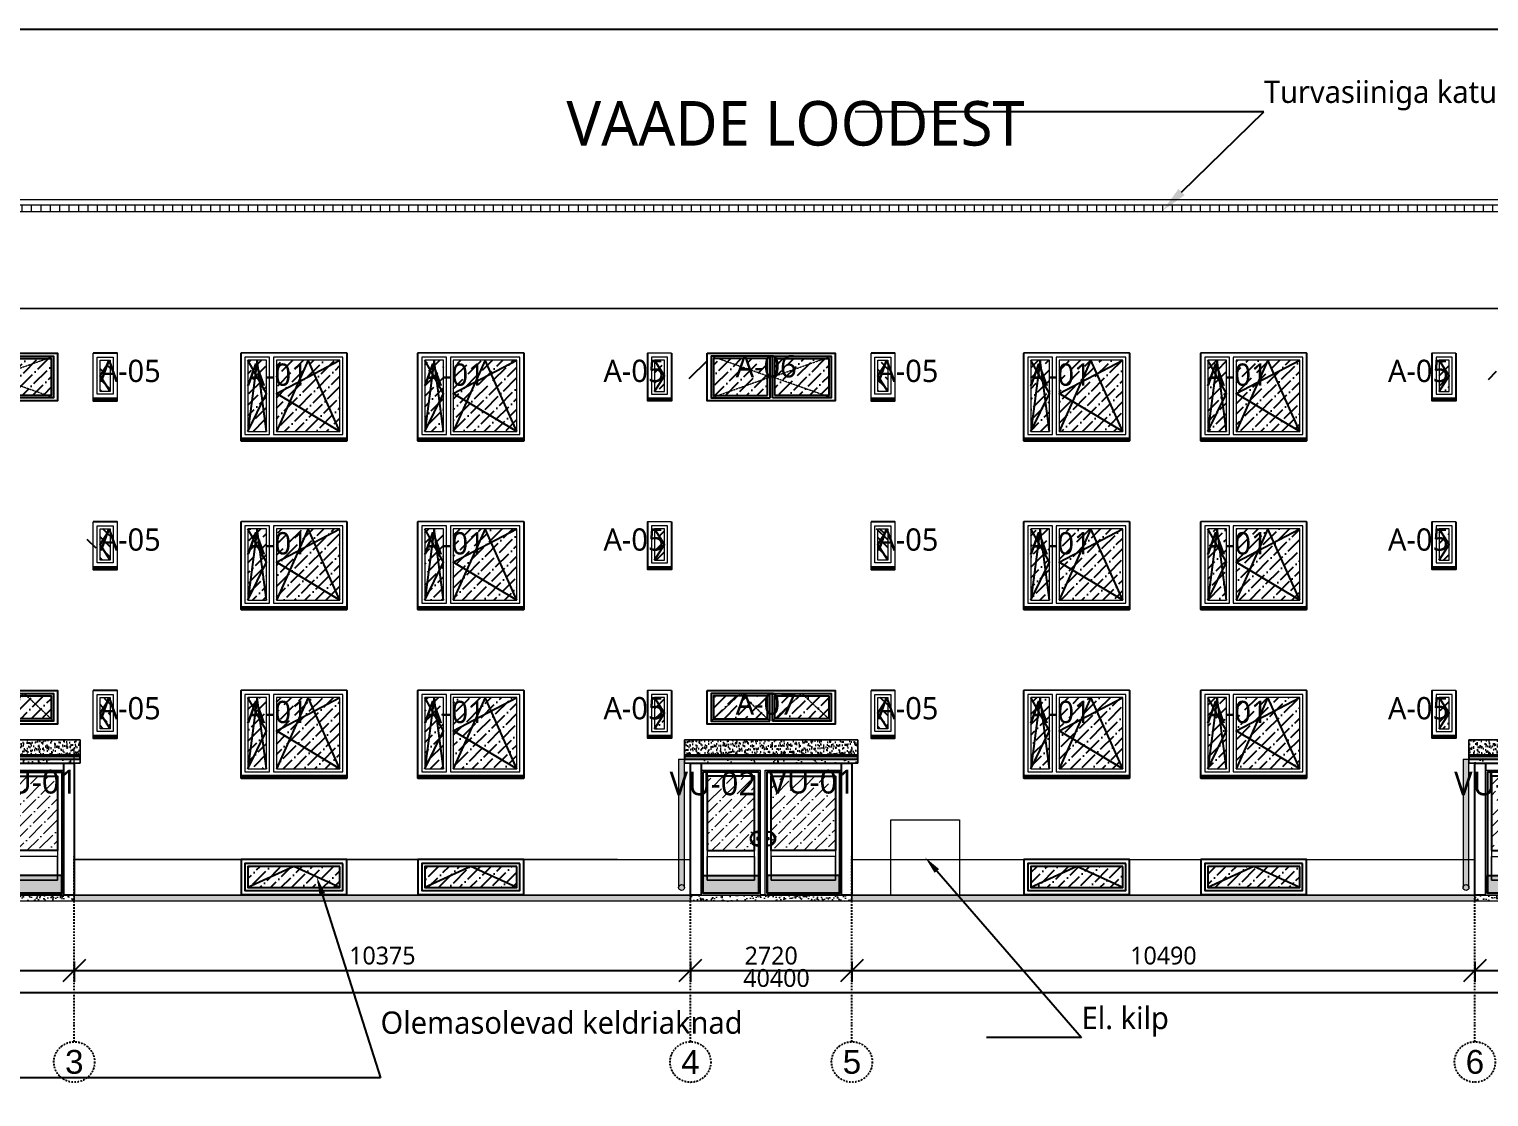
# Model space of a CAD drawing. Header units: millimetres. Extents: x 720925 to 840725318, y 793496 to 1061196.
# Drawn here: x 805775 to 830353, y 908069 to 926046 of the extents above; entities that cross this region are included whole.
import ezdxf
from ezdxf import colors
from ezdxf.entities.mleader import LeaderData, LeaderLine
from ezdxf.math import Vec2, Vec3

# ---------------------------------------------------------------- set-up
doc = ezdxf.new("R2010")
doc.units = ezdxf.units.MM
doc.header["$PDMODE"] = 2
doc.header["$PDSIZE"] = 5
doc.linetypes.add('DASHDOTX2', pattern=[50.8, 25.4, -12.7, 0, -12.7])
doc.linetypes.add('DASHED2', pattern=[0.375, 0.25, -0.125])
for name, color, linetype, lineweight in [('!ESP_Fassaad', 7, 'Continuous', 9), ('!ESP_Konstruktsioon lõikes', 7, 'Continuous', 30), ('!ESP_Mõõt', 252, 'Continuous', 5), ('!ESP_Viited', 7, 'Continuous', 0), ('Aken', 7, 'Continuous', 9), ('AVATÄITED VAADETEL', 7, 'Continuous', 9), ('Lõige', 7, 'Continuous', 9), ('OL.OL. KOSTRUKTSIOONID', 7, 'Continuous', 0), ('TEKST', 7, 'Continuous', 9), ('VIHMAVEE SÜSTEEM', 7, 'Continuous', 9)]:
    doc.layers.add(name, color=color, linetype=linetype, lineweight=lineweight)
doc.layers.add('!ESP_no_print', color=252, linetype='Continuous', plot=False)
for name, color, linetype in [('!ESP_Tava', 7, 'Continuous'), ('!ESP_Tekst', 7, 'Continuous'), ('!ESP_Teljed', 30, 'DASHDOTX2'), ('Sein', 7, 'Continuous')]:
    doc.layers.add(name, color=color, linetype=linetype)
doc.layers.add('!ESP_Värvitoon_Helehall', color=7, linetype='Continuous', true_color=0xc8c8c7)
doc.layers.add('!ESP_Värvitoon_Pacific75', color=7, linetype='Continuous', true_color=0x9daab3)
doc.styles.add('2mm', font='malgunsl.ttf', dxfattribs={"height": 2})
doc.styles.add('Annotative', font='malgunsl.ttf', dxfattribs={"height": 2})
doc.styles.add('Arial', font='arial.ttf')
doc.dimstyles.new('Annotative', dxfattribs={"dimtxt": 2, "dimasz": 2.5, "dimexe": 1.25, "dimexo": 0.625, "dimtad": 1, "dimdec": 0, "dimrnd": 5, "dimtxsty": 'Annotative', "dimblk": 'OBLIQUE', "dimcen": 0, "dimdle": 1, "dimadec": 0, "dimazin": 0, "dimtfac": 1, "dimtdec": 0, "dimtmove": 0, "dimatfit": 3, "dimfxl": 1, "dimfxlon": 1, "dimarcsym": 1})
pattern_1 = [(45, (-62517.02, 229899.16), (66.2913, 243.068), [312.5, -62.5, 0, -62.5])]
pattern_2 = [(45, (-802, -1246.17), (66.2913, 243.068), [312.5, -62.5, 0, -62.5])]
pattern_3 = [(37.5, (-50, -2275.34), (-8, 244.707), [0, -193.04, 0, -215.9, 0, -206.375]), (7.5, (-50, -2275.34), (224.762, 358.413), [0, -104.14, 0, -173.99, 0, -66.675]), (327.5, (-206.2, -2275.34), (395.496, 0.719), [0, -63.5, 0, -228.6, 0, -298.45]), (317.5, (-206.2, -2275.34), (381.778, 111.465), [0, -31.75, 0, -149.86, 0, -171.45])]

# ---------------------------------------------------------------- blocks, each defined once
blk = doc.blocks.new('väikeaken')
at = {"linetype": 'ByBlock'}
blk.add_wipeout([(-54592, 228105), (-56372, 228105), (-56372, 226630), (-54592, 226630)], dxfattribs=at)
blk.add_lwpolyline([(-54592, 226630), (-56372, 226630), (-56372, 228105), (-54592, 228105)], close=True)
blk.add_wipeout([(-54592, 228105), (-56372, 228105), (-56372, 226630), (-54592, 226630)])
blk.add_wipeout([(-56372, 228105), (-54592, 228105), (-54592, 226630), (-56372, 226630)], dxfattribs=at)
blk.add_lwpolyline([(-56372, 226630), (-54592, 226630), (-54592, 228105), (-56372, 228105)], close=True)
blk.add_wipeout([(-54592, 228105), (-56372, 228105), (-56372, 226630), (-54592, 226630)])
h = blk.add_hatch()
h.set_pattern_fill('ANSI36', color=256, scale=1000)
h.set_pattern_definition([(45, (-56312.02, 226834.15), (66.291, 243.068), [312.5, -62.5, 0, -62.5])])
h.paths.add_polyline_path([(-56257, 227990), (-55942, 227990), (-55942, 226789), (-56257, 226788)])
h.paths.add_polyline_path([(-55777, 227990), (-54707, 227990), (-54707, 226788), (-55777, 226788)])
for points in [[(-56257, 226788), (-55942, 227427), (-56257, 227990)], [(-55942, 226788), (-56100, 227990), (-56257, 226788)]]:
    blk.add_lwpolyline(points)
at = {"ltscale": 15}
for points in [[(-54707, 226788), (-55242, 227990), (-55777, 226788)], [(-54707, 226788), (-55777, 227427), (-54707, 227990)]]:
    blk.add_lwpolyline(points, dxfattribs=at)
at = {"layer": 'AVATÄITED VAADETEL'}
for points in [[(-56372, 226644), (-54592, 226644), (-54592, 228105), (-56372, 228105)], [(-56372, 226673), (-54592, 226673), (-54592, 228105), (-56372, 228105)], [(-56307, 226738), (-55892, 226738), (-55892, 228040), (-56307, 228040)], [(-56257, 226788), (-55942, 226788), (-55942, 227990), (-56257, 227990)], [(-55827, 226738), (-54657, 226738), (-54657, 228040), (-55827, 228040)], [(-55777, 226788), (-54707, 226788), (-54707, 227990), (-55777, 227990)], [(-56372, 226644), (-54592, 226644), (-54592, 226673), (-56372, 226673)], [(-56372, 226630), (-54592, 226630), (-54592, 226644), (-56372, 226644)]]:
    blk.add_lwpolyline(points, close=True, dxfattribs=at)
blk = doc.blocks.new('väike1')
blk.add_wipeout([(-1082065, 608631), (-1081666, 608631), (-1081666, 607831), (-1082065, 607831)])
blk.add_lwpolyline([(-1081666, 608631), (-1081666, 607831), (-1082065, 607831), (-1082065, 608631)], close=True)
blk.add_wipeout([(-1081666, 608631), (-1082065, 608631), (-1082065, 607831), (-1081666, 607831)])
h = blk.add_hatch()
h.set_pattern_fill('ANSI36', color=256, scale=1000)
h.paths.add_polyline_path([(-1081950, 608516), (-1081565, 608516), (-1081565, 608189), (-1081950, 608189)])
h.paths.add_polyline_path([(-1081365, 608516), (-1080980, 608516), (-1080980, 608189), (-1081365, 608189)])
h = blk.add_hatch()
h.set_pattern_fill('ANSI36', color=256, scale=1000)
h.set_pattern_definition([(45, (-1082285.28, 607360.3), (66.291, 243.068), [312.5, -62.5, 0, -62.5])])
h.paths.add_polyline_path([(-1081781, 608516), (-1081950, 608516), (-1081950, 607989), (-1081781, 607989)])
blk.add_lwpolyline([(-1081950, 607989), (-1081781, 608253), (-1081950, 608516)])
at = {"layer": 'AVATÄITED VAADETEL'}
for points in [[(-1082065, 607831), (-1081666, 607831), (-1081666, 608631), (-1082065, 608631)], [(-1082065, 607874), (-1081666, 607874), (-1081666, 608631), (-1082065, 608631)], [(-1082000, 607939), (-1081731, 607939), (-1081731, 608566), (-1082000, 608566)], [(-1081950, 607989), (-1081781, 607989), (-1081781, 608516), (-1081950, 608516)], [(-1082065, 607846), (-1081666, 607846), (-1081666, 607874), (-1082065, 607874)], [(-1082065, 607831), (-1081666, 607831), (-1081666, 607846), (-1082065, 607846)]]:
    blk.add_lwpolyline(points, close=True, dxfattribs=at)
blk = doc.blocks.new('korisdoriaken')
blk.add_wipeout([(-61715, 231145), (-59555, 231145), (-59555, 230345), (-61715, 230345)])
h = blk.add_hatch()
h.set_pattern_fill('ANSI36', color=256, scale=1000)
h.set_pattern_definition(pattern_1)
h.paths.add_polyline_path([(-60695, 231055), (-61605, 231055), (-61605, 230435), (-60695, 230435)])
h = blk.add_hatch()
h.set_pattern_fill('ANSI36', color=256, scale=1000)
h.set_pattern_definition(pattern_1)
h.paths.add_polyline_path([(-60575, 231055), (-59665, 231055), (-59665, 230435), (-60575, 230435)])
at = {"lineweight": 0}
blk.add_line((-60655, 231095), (-60615, 231095), dxfattribs=at)
at = {"linetype": 'ByBlock'}
blk.add_lwpolyline([(-61715, 230655), (-61715, 231145)], dxfattribs=at)
for points in [[(-61715, 231145), (-59555, 231145), (-59555, 230345), (-61715, 230345)], [(-60655, 230395), (-60655, 231095), (-61645, 231095), (-61645, 230395)], [(-60695, 230435), (-60695, 231055), (-61605, 231055), (-61605, 230435)], [(-60615, 230395), (-60615, 231095), (-59625, 231095), (-59625, 230395)], [(-60575, 230435), (-60575, 231055), (-59665, 231055), (-59665, 230435)]]:
    blk.add_lwpolyline(points, close=True)
at = {"layer": 'Aken', "linetype": 'DASHED2', "lineweight": 0}
for points in [[(-61645, 230395), (-60655, 230745), (-61645, 231095)], [(-59625, 230395), (-60615, 230745), (-59625, 231095)]]:
    blk.add_lwpolyline(points, dxfattribs=at)
blk = doc.blocks.new('A$C5b830d74')
blk.add_wipeout([(0, 0), (2160, 0), (2160, -565), (0, -565)])
h = blk.add_hatch()
h.set_pattern_fill('ANSI36', color=256, scale=1000)
h.set_pattern_definition(pattern_2)
h.paths.add_polyline_path([(1020, -90), (110, -90), (110, -475), (1020, -475)])
h = blk.add_hatch()
h.set_pattern_fill('ANSI36', color=256, scale=1000)
h.set_pattern_definition(pattern_2)
h.paths.add_polyline_path([(1140, -90), (2050, -90), (2050, -475), (1140, -475)])
at = {"linetype": 'ByBlock'}
blk.add_lwpolyline([(0, -555), (0, 0)], dxfattribs=at)
for points in [[(0, 0), (2160, 0), (2160, -565), (0, -565)], [(1060, -515), (1060, -50), (70, -50), (70, -515)], [(1020, -475), (1020, -90), (110, -90), (110, -475)], [(1100, -515), (1100, -50), (2090, -50), (2090, -515)], [(1140, -475), (1140, -90), (2050, -90), (2050, -475)]]:
    blk.add_lwpolyline(points, close=True)
at = {"layer": 'Aken', "linetype": 'DASHED2', "lineweight": 0}
for points in [[(70, -515), (565, -50), (1060, -515)], [(2090, -515), (1595, -50), (1100, -515)]]:
    blk.add_lwpolyline(points, dxfattribs=at)
blk = doc.blocks.new('A$Cccaf8551')
at = {"layer": '!ESP_Teljed'}
for points in [[(0, -3120), (0, 0)], [(5455, -3120), (5455, 0)], [(8175, -3120), (8175, 0)], [(21270, -3120), (21270, 0)], [(31760, -3120), (31760, 0)], [(34480, -3120), (34480, 0)], [(40000, -3120), (40000, 0)], [(18550, -3120), (18550, 0)]]:
    blk.add_lwpolyline(points, dxfattribs=at)
for centre in [(57, -3462), (5455, -3462), (8175, -3462), (18550, -3462), (21270, -3462), (31760, -3462), (34480, -3462), (40000, -3462)]:
    blk.add_circle(centre, 342, dxfattribs=at)
at = {"layer": '!ESP_Teljed', "char_height": 400, "width": 684.66, "attachment_point": 5, "style": 'Arial'}
for s, insert in [('{\\fArial|b0|i0|c186|p34;1}', (57, -3462)), ('2', (5455, -3462)), ('3', (8175, -3462)), ('4', (18550, -3462)), ('5', (21270, -3462)), ('6', (31760, -3462)), ('7', (34480, -3462)), ('8', (40000, -3462))]:
    blk.add_mtext(s, dxfattribs=dict(at, insert=insert))
blk = doc.blocks.new('A$C1ee4b8b8')
at = {"layer": '!ESP_Tava'}
h = blk.add_hatch(dxfattribs=at)
h.set_pattern_fill('AR-SAND', color=256, scale=5)
h.set_pattern_definition(pattern_3)
h.paths.add_polyline_path([(-2820, 138), (-2820, 118), (100, 118), (100, 138)])
h = blk.add_hatch(dxfattribs=at)
h.set_pattern_fill('AR-SAND', color=256, scale=5)
h.set_pattern_definition(pattern_3)
h.paths.add_polyline_path([(-2820, 0), (-2820, 68), (-2820, 68), (-2820, 0)])
h.paths.add_polyline_path([(0, 0), (100, 0), (100, 68), (-2820, 68), (-2820, 0)])
at = {"layer": '!ESP_Värvitoon_Helehall', "lineweight": 0}
h = blk.add_hatch(color=256, dxfattribs=at)
h.dxf.hatch_style = 1
h.paths.add_polyline_path([(-2820, 68), (-2920, 68), (-2920, -2096, -1), (-2820, -2096)])
h.paths.add_polyline_path([(-2820, -2096, 1), (-2920, -2096, 1)])
h = blk.add_hatch(color=256, dxfattribs=at)
h.dxf.hatch_style = 1
h.paths.add_polyline_path([(100, 118), (-2820, 118), (-2820, 68), (100, 68)])
at = {"layer": '!ESP_Värvitoon_Helehall'}
h = blk.add_hatch(color=256, dxfattribs=at)
h.dxf.hatch_style = 1
h.paths.add_polyline_path([(-2510, -153), (-2510, -1893), (-2440, -1893), (-2440, -223), (-1640, -223), (-1640, -1158, -0.103244), (-1590, -1148, -1), (-1590, -1168, 0.12472), (-1640, -1180), (-1640, -1365, 0.12472), (-1590, -1378, -1), (-1590, -1398, -0.103244), (-1640, -1387), (-1640, -1893), (-1570, -1893), (-1570, -153)], flags=0)
h.paths.add_polyline_path([(-1600, -1253), (-1580, -1253), (-1580, -1293), (-1600, -1293)], flags=0)
h.paths.add_polyline_path([(-2540, -124), (-2540, -2224), (-1540, -2224), (-1540, -124)])
h.paths.add_polyline_path([(-1570, -153), (-1570, -2193), (-2510, -2193), (-2510, -153)], flags=16)
h.paths.add_polyline_path([(-2440, -223), (-1640, -223), (-1640, -1158, -0.103244), (-1590, -1148, -1), (-1590, -1168, 0.12472), (-1640, -1180), (-1640, -1365, 0.12472), (-1590, -1378, -1), (-1590, -1398, -0.103244), (-1640, -1387), (-1640, -1473), (-1640, -1573), (-1640, -1972), (-2440, -1972), (-2440, -1573), (-2440, -1473)], flags=0)
h.paths.add_polyline_path([(-2440, -223), (-1640, -223), (-1640, -1972), (-2440, -1972)], flags=0)
h = blk.add_hatch(color=256, dxfattribs=at)
h.dxf.hatch_style = 1
h.paths.add_polyline_path([(-2440, -1573), (-1640, -1573), (-1640, -1893), (-2440, -1893)], flags=17)
h.paths.add_polyline_path([(-2440, -1473), (-1640, -1473), (-1640, -1573), (-2440, -1573)], flags=17)
edge = h.paths.add_edge_path()
edge.add_line((-2510, -153), (-1570, -153))
edge.add_line((-1570, -153), (-1570, -1893))
edge.add_line((-1570, -1893), (-1640, -1893))
edge.add_line((-1640, -1893), (-1640, -1573))
edge.add_line((-1640, -1573), (-1640, -1387))
edge.add_arc((-1590, -1273), 125, 246.4218, 270)
edge.add_arc((-1590, -1388), 10, 270, 450)
edge.add_arc((-1590, -1273), 105, 241.5631, 270, ccw=False)
edge.add_line((-1640, -1365), (-1640, -1180))
edge.add_arc((-1590, -1273), 105, 90, 118.4369, ccw=False)
edge.add_arc((-1590, -1158), 10, 270, 450)
edge.add_arc((-1590, -1273), 125, 90, 113.5782)
edge.add_line((-1640, -1158), (-1640, -223))
edge.add_line((-1640, -223), (-2440, -223))
edge.add_line((-2440, -223), (-2440, -1893))
edge.add_line((-2440, -1893), (-2510, -1893))
edge.add_line((-2510, -1893), (-2510, -153))
h.paths.add_polyline_path([(-1600, -1293), (-1580, -1293), (-1580, -1253), (-1600, -1253)], flags=16)
h = blk.add_hatch(color=256, dxfattribs=at)
h.dxf.hatch_style = 1
h.paths.add_polyline_path([(-1430, -153), (-1430, -1893), (-1360, -1893), (-1360, -1387, -0.103244), (-1410, -1398, -1), (-1410, -1378, 0.12472), (-1360, -1365), (-1360, -1180, 0.12472), (-1410, -1168, -1), (-1410, -1148, -0.103244), (-1360, -1158), (-1360, -223), (-280, -223), (-280, -1893), (-210, -1893), (-210, -153)], flags=0)
h.paths.add_polyline_path([(-1400, -1253), (-1400, -1293), (-1420, -1293), (-1420, -1253)], flags=0)
h.paths.add_polyline_path([(-1460, -123), (-1460, -2223), (-180, -2223), (-180, -123)])
h.paths.add_polyline_path([(-210, -153), (-210, -2193), (-1430, -2193), (-1430, -153)], flags=16)
h.paths.add_polyline_path([(-280, -223), (-280, -1473), (-280, -1573), (-280, -1972), (-1360, -1972), (-1360, -1573), (-1360, -1473), (-1360, -1387, -0.103244), (-1410, -1398, -1), (-1410, -1378, 0.12472), (-1360, -1365), (-1360, -1180, 0.12472), (-1410, -1168, -1), (-1410, -1148, -0.103244), (-1360, -1158), (-1360, -223)], flags=0)
h.paths.add_polyline_path([(-280, -223), (-280, -1972), (-1360, -1972), (-1360, -223)], flags=0)
h = blk.add_hatch(color=256, dxfattribs=at)
h.dxf.hatch_style = 1
h.paths.add_polyline_path([(-280, -1573), (-1360, -1573), (-1360, -1893), (-280, -1893)], flags=17)
h.paths.add_polyline_path([(-280, -1473), (-1360, -1473), (-1360, -1573), (-280, -1573)], flags=17)
edge = h.paths.add_edge_path()
edge.add_line((-210, -153), (-1430, -153))
edge.add_line((-1430, -153), (-1430, -1893))
edge.add_line((-1430, -1893), (-1360, -1893))
edge.add_line((-1360, -1893), (-1360, -1573))
edge.add_line((-1360, -1573), (-1360, -1387))
edge.add_arc((-1410, -1273), 125, 270, 293.5782, ccw=False)
edge.add_arc((-1410, -1388), 10, 90, 270, ccw=False)
edge.add_arc((-1410, -1273), 105, 270, 298.4369)
edge.add_line((-1360, -1365), (-1360, -1180))
edge.add_arc((-1410, -1273), 105, 61.5631, 90)
edge.add_arc((-1410, -1158), 10, 90, 270, ccw=False)
edge.add_arc((-1410, -1273), 125, 66.4218, 90, ccw=False)
edge.add_line((-1360, -1158), (-1360, -223))
edge.add_line((-1360, -223), (-280, -223))
edge.add_line((-280, -223), (-280, -1893))
edge.add_line((-280, -1893), (-210, -1893))
edge.add_line((-210, -1893), (-210, -153))
h.paths.add_polyline_path([(-1400, -1293), (-1420, -1293), (-1420, -1253), (-1400, -1253)], flags=16)
at = {"layer": '!ESP_Värvitoon_Pacific75', "true_color": 0x000000}
h = blk.add_hatch(dxfattribs=at)
h.set_pattern_fill('AR-SAND', color=18, scale=2)
h.set_pattern_definition([(37.5, (-50, -2275.335), (-3.2, 97.8826), [0, -77.216, 0, -86.36, 0, -82.55]), (7.5, (-50, -2275.34), (89.9047, 143.365), [0, -41.656, 0, -69.596, 0, -26.67]), (327.5, (-112.48, -2275.335), (158.1985, 0.2874), [0, -25.4, 0, -91.44, 0, -119.38]), (317.5, (-112.48, -2275.34), (152.7113, 44.586), [0, -12.7, 0, -59.944, 0, -68.58])])
h.paths.add_polyline_path([(-2820, 138), (100, 138), (100, 391), (-2820, 391)])
at = {"layer": 'Lõige', "ltscale": 0.5}
h = blk.add_hatch(dxfattribs=at)
h.set_pattern_fill('AR-CONC', color=256)
h.set_pattern_definition([(50, (-50, -2275.34), (182.185, -15.939), [19.05, -209.55]), (355, (-50, -2275.34), (-35.243, 191.057), [15.24, -167.64]), (100.4514, (-34.82, -2276.66), (146.941, 175.118), [16.19, -178.09]), (46.184, (-50, -2224.54), (271.079, -42.042), [28.575, -314.325]), (96.636, (-27.4, -2228.04), (237.404, 247.426), [24.285, -267.136]), (351.184, (-50, -2224.54), (237.404, 247.426), [22.86, -251.46]), (21, (-24.6, -2237.24), (151.614, -102.265), [19.05, -209.55]), (326, (-24.6, -2237.24), (61.802, 184.188), [15.24, -167.64]), (71.4514, (-11.97, -2245.76), (213.416, 81.923), [16.19, -178.09]), (37.5, (-50, -2275.335), (3.0886, 84.555), [0, -165.608, 0, -170.18, 0, -168.275]), (7.5, (-50, -2275.335), (66.8197, 100.1806), [0, -97.028, 0, -161.798, 0, -64.135]), (327.5, (-106.64, -2275.335), (135.5906, -5.7287), [0, -63.5, 0, -198.12, 0, -262.89]), (317.5, (-132.04, -2275.34), (148.129, 25.4265), [0, -82.55, 0, -131.572, 0, -186.69])])
h.paths.add_polyline_path([(0, -2324), (0, -2224), (-360, -2224), (-360, -2224), (-1460, -2224), (-2720, -2224), (-2720, -2324)])
at = {"layer": '!ESP_Fassaad'}
blk.add_line((-2540, -124), (-2540, -2224), dxfattribs=at)
for points in [[(100, 0), (100, 391), (-2820, 391), (-2820, 0), (-2526, 0)], [(-2670, 391), (-50, 391)], [(-2820, 0), (-2526, 0)], [(-2426, 0), (100, 0)], [(-2426, 0), (-50, 0)]]:
    blk.add_lwpolyline(points, dxfattribs=at)
for points in [[(-1460, -122), (-180, -122), (-180, -2224), (-1460, -2224)], [(-2720, -2324), (-2720, -2224), (0, -2224), (0, -2324)]]:
    blk.add_lwpolyline(points, close=True, dxfattribs=at)
for p, q in [((-2820, 138), (100, 138)), ((-2540, 0), (-2540, -2224))]:
    blk.add_line(p, q)
for points in [[(-2820, 118), (100, 118)], [(-2820, 68), (100, 68)], [(-2720, 0), (0, 0), (0, -2224), (-2720, -2224), (-2720, 0)]]:
    blk.add_lwpolyline(points)
blk.add_lwpolyline([(-2820, 68), (100, 68), (100, 118), (-2820, 118)], close=True)
at = {"layer": 'VIHMAVEE SÜSTEEM'}
for p, q in [((-2920, 68), (-2820, 68)), ((-2920, 68), (-2920, -2096)), ((-2820, -2096), (-2820, 68))]:
    blk.add_line(p, q, dxfattribs=at)
blk.add_circle((-2870, -2096), 50, dxfattribs=at)
blk.add_wipeout([(-1460, -123), (-180, -123), (-180, -2223), (-1460, -2223)])
at = {"layer": '!ESP_Fassaad'}
h = blk.add_hatch(dxfattribs=at)
h.set_pattern_fill('ANSI36', color=256, scale=1000)
h.set_pattern_definition([(45, (493674.97, -514067.63), (66.29126, 243.067956), [312.5, -62.5, 0, -62.5])])
h.paths.add_polyline_path([(-280, -1473), (-1360, -1473), (-1360, -223), (-280, -223)])
at = {"true_color": 0xc7c8ca}
h = blk.add_hatch(color=9, dxfattribs=at)
h.dxf.hatch_style = 1
edge = h.paths.add_edge_path()
edge.add_arc((-1410, -1388), 10, 90, 270, ccw=False)
edge.add_arc((-1410, -1273), 105, 270, 450)
edge.add_arc((-1410, -1158), 10, 90, 270, ccw=False)
edge.add_arc((-1410, -1273), 125, -90, 90, ccw=False)
h = blk.add_hatch(color=9, dxfattribs=at)
h.dxf.hatch_style = 1
h.paths.add_polyline_path([(-1420, -1253), (-1400, -1253), (-1400, -1293), (-1420, -1293)])
h = blk.add_hatch(color=9, dxfattribs=at)
h.dxf.hatch_style = 1
h.paths.add_polyline_path([(-1430, -2193), (-210, -2193), (-210, -1893), (-1430, -1893)])
at = {"layer": '!ESP_Fassaad'}
for p, q in [((-1540, -124), (-2540, -124)), ((-1540, -2224), (-1540, -124)), ((-2540, -2224), (-1540, -2224))]:
    blk.add_line(p, q, dxfattribs=at)
for points in [[(-180, -2223), (-1460, -2223), (-1460, -123), (-180, -123)], [(-280, -1972), (-1360, -1972), (-1360, -223), (-280, -223)], [(-1420, -1253), (-1400, -1253), (-1400, -1293), (-1420, -1293)], [(-1360, -1473), (-280, -1473), (-280, -1573), (-1360, -1573)], [(-1360, -1972), (-280, -1972), (-280, -1573), (-1360, -1573)]]:
    blk.add_lwpolyline(points, close=True, dxfattribs=at)
blk.add_lwpolyline([(-1410, -1398, -1), (-1410, -1378, 1), (-1410, -1168, -1), (-1410, -1148, -1)], format="xyb", close=True, dxfattribs=at)
blk.add_line((-180, 0), (-180, -2224))
for points in [[(-210, -2193), (-1430, -2193), (-1430, -153), (-210, -153)], [(-280, -1473), (-1360, -1473), (-1360, -223), (-280, -223)], [(-1430, -2193), (-210, -2193), (-210, -1893), (-1430, -1893)]]:
    blk.add_lwpolyline(points, close=True)
at = {"layer": 'TEKST', "insert": (-1408, -113), "char_height": 400, "width": 1355.21, "attachment_point": 1, "style": '2mm'}
blk.add_mtext('{\\fMalgun Gothic Semilight|b0|i0|c0|p34;VU-01}', dxfattribs=at)
blk.add_wipeout([(-1540, -124), (-2540, -124), (-2540, -2224), (-1540, -2224)])
at = {"layer": '!ESP_Fassaad'}
h = blk.add_hatch(dxfattribs=at)
h.set_pattern_fill('ANSI36', color=256, scale=1000)
h.set_pattern_definition([(45, (-1639147.87, -772927.34), (66.291261, 243.067956), [312.5, -62.5, 0, -62.5])])
h.paths.add_polyline_path([(-2440, -1473), (-1640, -1473), (-1640, -223), (-2440, -223)])
at = {"true_color": 0xc7c8ca}
h = blk.add_hatch(color=9, dxfattribs=at)
h.dxf.hatch_style = 1
edge = h.paths.add_edge_path()
edge.add_arc((-1590, -1388), 10, 270, 450)
edge.add_arc((-1590, -1273), 105, 90, 270, ccw=False)
edge.add_arc((-1590, -1158), 10, 270, 450)
edge.add_arc((-1590, -1273), 125, 90, 270)
h = blk.add_hatch(color=9, dxfattribs=at)
h.dxf.hatch_style = 1
h.paths.add_polyline_path([(-1580, -1253), (-1600, -1253), (-1600, -1293), (-1580, -1293)])
h = blk.add_hatch(color=9, dxfattribs=at)
h.dxf.hatch_style = 1
h.paths.add_polyline_path([(-1570, -2193), (-2510, -2193), (-2510, -1893), (-1570, -1893)])
at = {"layer": '!ESP_Fassaad'}
for points in [[(-2540, -2224), (-1540, -2224), (-1540, -124), (-2540, -124)], [(-2440, -1972), (-1640, -1972), (-1640, -223), (-2440, -223)], [(-1640, -1473), (-2440, -1473), (-2440, -1573), (-1640, -1573)], [(-1580, -1253), (-1600, -1253), (-1600, -1293), (-1580, -1293)], [(-1640, -1972), (-2440, -1972), (-2440, -1573), (-1640, -1573)]]:
    blk.add_lwpolyline(points, close=True, dxfattribs=at)
blk.add_lwpolyline([(-1590, -1398, 1), (-1590, -1378, -1), (-1590, -1168, 1), (-1590, -1148, 1)], format="xyb", close=True, dxfattribs=at)
for points in [[(-2510, -2193), (-1570, -2193), (-1570, -153), (-2510, -153)], [(-2440, -1473), (-1640, -1473), (-1640, -223), (-2440, -223)], [(-1570, -2193), (-2510, -2193), (-2510, -1893), (-1570, -1893)]]:
    blk.add_lwpolyline(points, close=True)
at = {"layer": 'TEKST', "insert": (-1614, -142), "char_height": 400, "width": 1355.21, "attachment_point": 3, "style": '2mm'}
blk.add_mtext('VU-02', dxfattribs=at)
blk = doc.blocks.new('A$Cbcc0dcf3')
at = {"linetype": 'ByBlock'}
blk.add_wipeout([(0, 0), (1780, 0), (1780, -590), (0, -590)], dxfattribs=at)
blk.add_lwpolyline([(0, 0), (0, -590), (1780, -590), (1780, 0)], close=True)
blk.add_wipeout([(1780, 0), (0, 0), (0, -590), (1780, -590)])
h = blk.add_hatch()
h.set_pattern_fill('ANSI36', color=256, scale=1000)
h.set_pattern_definition([(45, (564, -1272.17), (66.291, 243.068), [312.5, -62.5, 0, -62.5])])
h.paths.add_polyline_path([(1664, -116), (116, -116), (116, -474), (1664, -474)])
for points in [[(1780, 0), (0, 0), (0, -590), (1780, -590)], [(1714, -66), (66, -66), (66, -524), (1714, -524)], [(1664, -116), (116, -116), (116, -474), (1664, -474)]]:
    blk.add_lwpolyline(points, close=True)
blk.add_lwpolyline([(1664, -474), (890, -116), (116, -474)])
blk = doc.blocks.new('_Oblique')
at = {"color": 0, "linetype": 'ByBlock', "lineweight": -2}
blk.add_line((-0.5, -0.5), (0.5, 0.5), dxfattribs=at)
blk = doc.blocks.new('*D530')
at = {"layer": '!ESP_Mõõt', "color": 0, "lineweight": -2, "transparency": 16777216}
for p, q in [((803664, 910196), (806684, 910196)), ((803814, 910346), (803814, 910008)), ((806534, 910346), (806534, 910008))]:
    blk.add_line(p, q, dxfattribs=at)
at = {"layer": 'Defpoints', "color": 0, "lineweight": 0, "transparency": 16777216}
for p in [(803814, 910884), (806534, 910830), (806534, 910196)]:
    blk.add_point(p, dxfattribs=at)
at = {"layer": '!ESP_Mõõt', "color": 0, "lineweight": -2, "transparency": 16777216, "xscale": 375, "yscale": 375, "zscale": 375, "rotation": 180}
blk.add_blockref('_Oblique', (803814, 910196), dxfattribs=at)
at = {"layer": '!ESP_Mõõt', "color": 0, "lineweight": -2, "transparency": 16777216, "xscale": 375, "yscale": 375, "zscale": 375}
blk.add_blockref('_Oblique', (806534, 910196), dxfattribs=at)
at = {"layer": '!ESP_Mõõt', "color": 0, "lineweight": 0, "transparency": 16777216, "insert": (805174, 910445), "char_height": 300, "attachment_point": 5, "style": 'Annotative'}
blk.add_mtext('2720', dxfattribs=at)
blk = doc.blocks.new('*D531')
at = {"layer": '!ESP_Mõõt', "color": 0, "lineweight": -2, "transparency": 16777216}
for p, q in [((806384, 910196), (817059, 910196)), ((806534, 910346), (806534, 910008)), ((816909, 910346), (816909, 910008))]:
    blk.add_line(p, q, dxfattribs=at)
at = {"layer": 'Defpoints', "color": 0, "lineweight": 0, "transparency": 16777216}
for p in [(816909, 910885), (806534, 910830), (816909, 910196)]:
    blk.add_point(p, dxfattribs=at)
at = {"layer": '!ESP_Mõõt', "color": 0, "lineweight": -2, "transparency": 16777216, "xscale": 375, "yscale": 375, "zscale": 375, "rotation": 180}
blk.add_blockref('_Oblique', (806534, 910196), dxfattribs=at)
at = {"layer": '!ESP_Mõõt', "color": 0, "lineweight": -2, "transparency": 16777216, "xscale": 375, "yscale": 375, "zscale": 375}
blk.add_blockref('_Oblique', (816909, 910196), dxfattribs=at)
at = {"layer": '!ESP_Mõõt', "color": 0, "lineweight": 0, "transparency": 16777216, "insert": (811722, 910446), "char_height": 300, "attachment_point": 5, "style": 'Annotative'}
blk.add_mtext('10375', dxfattribs=at)
blk = doc.blocks.new('*D532')
at = {"layer": '!ESP_Mõõt', "color": 0, "lineweight": -2, "transparency": 16777216}
for p, q in [((816759, 910196), (819779, 910196)), ((816909, 910346), (816909, 910008)), ((819629, 910346), (819629, 910008))]:
    blk.add_line(p, q, dxfattribs=at)
at = {"layer": 'Defpoints', "color": 0, "lineweight": 0, "transparency": 16777216}
for p in [(816909, 910885), (819629, 910867), (819629, 910196)]:
    blk.add_point(p, dxfattribs=at)
at = {"layer": '!ESP_Mõõt', "color": 0, "lineweight": -2, "transparency": 16777216, "xscale": 375, "yscale": 375, "zscale": 375, "rotation": 180}
blk.add_blockref('_Oblique', (816909, 910196), dxfattribs=at)
at = {"layer": '!ESP_Mõõt', "color": 0, "lineweight": -2, "transparency": 16777216, "xscale": 375, "yscale": 375, "zscale": 375}
blk.add_blockref('_Oblique', (819629, 910196), dxfattribs=at)
at = {"layer": '!ESP_Mõõt', "color": 0, "lineweight": 0, "transparency": 16777216, "insert": (818269, 910445), "char_height": 300, "attachment_point": 5, "style": 'Annotative'}
blk.add_mtext('2720', dxfattribs=at)
blk = doc.blocks.new('*D533')
at = {"layer": '!ESP_Mõõt', "color": 0, "lineweight": -2, "transparency": 16777216}
for p, q in [((819479, 910196), (830269, 910196)), ((819629, 910346), (819629, 910008)), ((830119, 910346), (830119, 910008))]:
    blk.add_line(p, q, dxfattribs=at)
at = {"layer": 'Defpoints', "color": 0, "lineweight": 0, "transparency": 16777216}
for p in [(819629, 910867), (830119, 910903), (830119, 910196)]:
    blk.add_point(p, dxfattribs=at)
at = {"layer": '!ESP_Mõõt', "color": 0, "lineweight": -2, "transparency": 16777216, "xscale": 375, "yscale": 375, "zscale": 375, "rotation": 180}
blk.add_blockref('_Oblique', (819629, 910196), dxfattribs=at)
at = {"layer": '!ESP_Mõõt', "color": 0, "lineweight": -2, "transparency": 16777216, "xscale": 375, "yscale": 375, "zscale": 375}
blk.add_blockref('_Oblique', (830119, 910196), dxfattribs=at)
at = {"layer": '!ESP_Mõõt', "color": 0, "lineweight": 0, "transparency": 16777216, "insert": (824874, 910446), "char_height": 300, "attachment_point": 5, "style": 'Annotative'}
blk.add_mtext('10490', dxfattribs=at)
blk = doc.blocks.new('*D534')
at = {"layer": '!ESP_Mõõt', "color": 0, "lineweight": -2, "transparency": 16777216}
for p, q in [((829969, 910196), (832989, 910196)), ((830119, 910346), (830119, 910008)), ((832839, 910346), (832839, 910008))]:
    blk.add_line(p, q, dxfattribs=at)
at = {"layer": 'Defpoints', "color": 0, "lineweight": 0, "transparency": 16777216}
for p in [(830119, 910903), (832839, 910994), (832839, 910196)]:
    blk.add_point(p, dxfattribs=at)
at = {"layer": '!ESP_Mõõt', "color": 0, "lineweight": -2, "transparency": 16777216, "xscale": 375, "yscale": 375, "zscale": 375, "rotation": 180}
blk.add_blockref('_Oblique', (830119, 910196), dxfattribs=at)
at = {"layer": '!ESP_Mõõt', "color": 0, "lineweight": -2, "transparency": 16777216, "xscale": 375, "yscale": 375, "zscale": 375}
blk.add_blockref('_Oblique', (832839, 910196), dxfattribs=at)
at = {"layer": '!ESP_Mõõt', "color": 0, "lineweight": 0, "transparency": 16777216, "insert": (831479, 910445), "char_height": 300, "attachment_point": 5, "style": 'Annotative'}
blk.add_mtext('2720', dxfattribs=at)
blk = doc.blocks.new('*D536')
at = {"layer": '!ESP_Mõõt', "color": 0, "lineweight": -2, "transparency": 16777216}
for p, q in [((798159, 909969), (798159, 909631)), ((838559, 909969), (838559, 909631)), ((838709, 909819), (798009, 909819))]:
    blk.add_line(p, q, dxfattribs=at)
at = {"layer": 'Defpoints', "color": 0, "lineweight": 0, "transparency": 16777216}
for p in [(798159, 911741), (838559, 911741), (798159, 909819)]:
    blk.add_point(p, dxfattribs=at)
at = {"layer": '!ESP_Mõõt', "color": 0, "lineweight": -2, "transparency": 16777216, "xscale": 375, "yscale": 375, "zscale": 375, "rotation": 180}
blk.add_blockref('_Oblique', (798159, 909819), dxfattribs=at)
at = {"layer": '!ESP_Mõõt', "color": 0, "lineweight": -2, "transparency": 16777216, "xscale": 375, "yscale": 375, "zscale": 375}
blk.add_blockref('_Oblique', (838559, 909819), dxfattribs=at)
at = {"layer": '!ESP_Mõõt', "color": 0, "lineweight": 0, "transparency": 16777216, "insert": (818359, 910068), "char_height": 300, "attachment_point": 5, "style": 'Annotative'}
blk.add_mtext('40400', dxfattribs=at)

msp = doc.modelspace()

# ---------------------------------------------------------------- hatches: boundary and pattern name
at = {"layer": 'OL.OL. KOSTRUKTSIOONID'}
h = msp.add_hatch(dxfattribs=at)
h.set_pattern_fill('LINE', color=256, scale=50, angle=90)
h.paths.add_polyline_path([(797559, 922978.4), (839159, 922977.3), (839159, 923082.7), (797559, 923083.8)])

# ---------------------------------------------------------------- linework, layer by layer
at = {"layer": '!ESP_Fassaad'}
for points in [[(797559, 921342.1), (839159, 921342.1), (839159, 923174.2), (797559, 923174.2)], [(820286.3, 912731.8), (821437.9, 912731.8), (821437.9, 911465.1), (820286.3, 911465.1)]]:
    msp.add_lwpolyline(points, close=True, dxfattribs=at)
for points in [[(832839.1, 912065.1), (838559, 912065.1), (838559, 921342.1), (798159, 921342.1), (798159, 912065.1), (803803.5, 912065.1)], [(806659.1, 921342.1), (815440.3, 921342.1)], [(815440.3, 921342.1), (806659.1, 921342.1)], [(819139, 921342.1), (829900.3, 921342.1)], [(819139, 921342.1), (829900.3, 921342.1)], [(815678.8, 912065.1), (806534, 912065.1), (806534.2, 913943.7)], [(816909, 912065.1), (816909, 911465.1), (806534, 911465.1), (806534, 912065.1), (816909, 912065.1)], [(816909, 911465.1), (816909, 911365.1), (806534, 911365.1), (806534, 911465.1), (816909, 911465.1)]]:
    msp.add_lwpolyline(points, dxfattribs=at)
at = {"layer": '!ESP_Konstruktsioon lõikes', "lineweight": 20}
msp.add_lwpolyline([(797559, 922978.4), (839159, 922977.3), (839159, 923082.7), (797559, 923083.8)], close=True, dxfattribs=at)
at = {"layer": '!ESP_no_print'}
msp.add_lwpolyline([(786925, 926046), (845425, 926046), (845425, 884496), (786925, 884496)], close=True, dxfattribs=at)

# ---------------------------------------------------------------- block references
at = {"lineweight": 0}
msp.add_blockref('A$Cccaf8551', (798359, 912117), dxfattribs=at)

# ---------------------------------------------------------------- texts
at = {"layer": '!ESP_Tekst', "lineweight": 0, "insert": (814820.3, 924455.3), "char_height": 750, "width": 30275.718, "attachment_point": 4, "style": 'Annotative'}
msp.add_mtext('VAADE LOODEST', dxfattribs=at)
at = {"layer": '!ESP_Tekst', "char_height": 375, "width": 1016.405, "attachment_point": 1, "style": 'Annotative'}
for insert in [(809589.8, 920411.8), (812569.8, 920411.8), (822772.4, 920411.8), (825752.4, 920411.8)]:
    msp.add_mtext('{\\fMalgun Gothic Semilight|b0|i0|c0|p34;A-02}', dxfattribs=dict(at, insert=insert))

# ---------------------------------------------------------------- dimensions: what is measured, and where the dimension line sits
at = {"layer": '!ESP_Mõõt', "lineweight": 0}
for base, p1, p2, picture, middle in [((806534, 910195.8), (803814, 910884.3), (806534, 910830), '*D530', (805174, 910444.7)), ((816909, 910195.8), (806534, 910830), (816909, 910884.8), '*D531', (811721.5, 910445.5)), ((819629, 910195.8), (816909, 910884.8), (819629, 910866.6), '*D532', (818269, 910444.7)), ((830119.1, 910195.8), (819629, 910866.6), (830119.1, 910903.3), '*D533', (824874.1, 910445.5)), ((832839.1, 910195.8), (830119.1, 910903.3), (832839.1, 910993.9), '*D534', (831479.1, 910444.7))]:
    dim = msp.add_linear_dim(base=base, p1=p1, p2=p2, dimstyle='Annotative', dxfattribs=at)
    dim.commit()
    dim.dimension.update_dxf_attribs({"geometry": picture, "text_midpoint": middle})

# ---------------------------------------------------------------- leaders
at = {"layer": '!ESP_Viited'}
ml = msp.add_multileader_mtext('Standard', dxfattribs=at)
ml.set_content('Turvasiiniga katuse käigutee', color=256, style='Annotative')
ml.set_leader_properties()
ml.build(insert=Vec2(0, 0))
ml.multileader.update_dxf_attribs({"text_left_attachment_type": 5, "text_right_attachment_type": 5, "dogleg_length": 0, "arrow_head_size": 450, "scale": 150})
ctx = ml.context
ctx.base_point, ctx.scale, ctx.char_height, ctx.arrow_head_size, ctx.landing_gap_size, ctx.plane_origin = Vec3(826566.4, 924657.2), 150, 375, 450, 0, Vec3(828287.8, 922623)
ctx.left_attachment, ctx.right_attachment = 5, 5
notes = []
notes.append((ctx, [(0, (1, 1, 0), (826566.4, 924657.2), (1, 0), 0, [(0, [(824857.3, 922989.1)], 0, [])])]))
ctx.mtext.insert, ctx.mtext.flow_direction = Vec3(826566.4, 925179.5), 5
for ctx, leaders in notes:
    for number, flags, end, landing, length, lines in leaders:
        leader = LeaderData()
        leader.index, (leader.has_last_leader_line, leader.has_dogleg_vector, leader.attachment_direction) = number, flags
        leader.last_leader_point, leader.dogleg_vector, leader.dogleg_length = Vec3(end), Vec3(landing), length
        for number, points, colour, breaks in lines:
            line = LeaderLine()
            line.index, line.vertices, line.color, line.breaks = number, Vec3.list(points), colors.encode_raw_color(colour), breaks
            leader.lines.append(line)
        ctx.leaders.append(leader)

# ---------------------------------------------------------------- next in the draw order: block references
for name, p in [('väikeaken', (865713.6, 692484.8)), ('väikeaken', (868693.6, 692484.8)), ('väike1', (1898254.2, 311958.7)), ('väikeaken', (878896.1, 692484.8)), ('väikeaken', (881876.1, 692484.8)), ('väike1', (1911464.3, 311958.7)), ('väikeaken', (865713.6, 689644.8)), ('väikeaken', (868693.6, 689644.8)), ('väike1', (1898254.2, 309118.7)), ('väikeaken', (878896.1, 689644.8)), ('väikeaken', (881876.1, 689644.8)), ('väike1', (1911464.3, 309118.7)), ('väikeaken', (865713.6, 686804.8)), ('väikeaken', (868693.6, 686804.8)), ('väike1', (1898254.2, 306278.7)), ('väikeaken', (878896.1, 686804.8)), ('väikeaken', (881876.1, 686804.8)), ('väike1', (1911464.3, 306278.7))]:
    msp.add_blockref(name, p)
at = {"xscale": -1}
for p in [(-261716.2, 311958.7), (-274811.2, 309118.7), (-261716.2, 309118.7), (-274811.2, 306278.7), (-261716.2, 306278.7)]:
    msp.add_blockref('väike1', p, dxfattribs=at)
at = {"lineweight": 0}
for p in [(809341.5, 912065.1), (812321.5, 912065.1), (822524.1, 912065.1), (825504.1, 912065.1)]:
    msp.add_blockref('A$Cbcc0dcf3', p, dxfattribs=at)
at = {"layer": 'Sein'}
msp.add_blockref('korisdoriaken', (865809.1, 689444.8), dxfattribs=at)

# ---------------------------------------------------------------- next in the draw order: linework, layer by layer
at = {"layer": '!ESP_Fassaad'}
msp.add_lwpolyline([(817189, 914420.1), (817189, 914910.1)], dxfattribs=at)

# ---------------------------------------------------------------- next in the draw order: block references
at = {"layer": '!ESP_Tava', "lineweight": 0}
msp.add_blockref('A$C5b830d74', (804094, 914910.1), dxfattribs=at)
at = {"xscale": -1}
msp.add_blockref('väike1', (-274811.2, 311958.7), dxfattribs=at)
at = {"lineweight": 0}
for p in [(806534.2, 913688.6), (819629.3, 913688.6), (832839.3, 913688.6)]:
    msp.add_blockref('A$C1ee4b8b8', p, dxfattribs=at)
at = {"layer": 'Sein'}
msp.add_blockref('korisdoriaken', (878904.1, 689444.8), dxfattribs=at)

# ---------------------------------------------------------------- next in the draw order: texts
at = {"layer": '!ESP_Tekst', "char_height": 375, "width": 1016.405, "attachment_point": 1, "style": 'Annotative'}
for s, insert in [('A-05', (815444.6, 920480.3)), ('A-05', (820056.8, 920480.3)), ('A-05', (828654.7, 920480.3)), ('A-01', (809437.4, 920417.2)), ('A-01', (812417.4, 920417.2)), ('A-01', (822620, 920417.2)), ('A-01', (825600, 920417.2)), ('A-05', (806961.8, 917640.3)), ('A-01', (809437.4, 917577.2)), ('A-01', (812417.4, 917577.2)), ('A-05', (815444.6, 917640.3)), ('A-05', (820056.8, 917640.3)), ('A-01', (822620, 917577.2)), ('A-01', (825600, 917577.2)), ('A-05', (828654.7, 917640.3)), ('A-05', (806961.8, 914800.3)), ('A-05', (815444.6, 914800.3)), ('A-05', (820056.8, 914800.3)), ('A-05', (828654.7, 914800.3)), ('A-01', (809437.4, 914737.2)), ('A-01', (812417.4, 914737.2)), ('A-01', (822620, 914737.2)), ('A-01', (825600, 914737.2))]:
    msp.add_mtext(s, dxfattribs=dict(at, insert=insert))

# ---------------------------------------------------------------- next in the draw order: leaders
at = {"layer": '!ESP_Viited'}
ml = msp.add_multileader_mtext('Standard', dxfattribs=at)
ml.set_content('El. kilp', color=256, style='Annotative')
ml.set_leader_properties()
ml.build(insert=Vec2(0, 0))
ml.multileader.update_dxf_attribs({"text_left_attachment_type": 5, "text_right_attachment_type": 5, "dogleg_length": 0, "arrow_head_size": 300, "scale": 150})
ctx = ml.context
ctx.base_point, ctx.scale, ctx.char_height, ctx.arrow_head_size, ctx.landing_gap_size, ctx.plane_origin = Vec3(823496.8, 909065.2), 150, 375, 300, 0, Vec3(823609.7, 909391.3)
ctx.left_attachment, ctx.right_attachment = 5, 5
notes = []
notes.append((ctx, [(0, (1, 1, 0), (823496.8, 909065.2), (1, 0), 0, [(0, [(820862.1, 912098.5)], 0, [])])]))
ctx.mtext.insert, ctx.mtext.flow_direction = Vec3(823496.8, 909584.7), 5
for ctx, leaders in notes:
    for number, flags, end, landing, length, lines in leaders:
        leader = LeaderData()
        leader.index, (leader.has_last_leader_line, leader.has_dogleg_vector, leader.attachment_direction) = number, flags
        leader.last_leader_point, leader.dogleg_vector, leader.dogleg_length = Vec3(end), Vec3(landing), length
        for number, points, colour, breaks in lines:
            line = LeaderLine()
            line.index, line.vertices, line.color, line.breaks = number, Vec3.list(points), colors.encode_raw_color(colour), breaks
            leader.lines.append(line)
        ctx.leaders.append(leader)

# ---------------------------------------------------------------- next in the draw order: hatches: boundary and pattern name
at = {"lineweight": 0, "true_color": 0x636466}
h = msp.add_hatch(dxfattribs=at)
h.set_pattern_fill('AR-CONC', color=251)
h.set_pattern_definition([(50, (-13095, -43318.64), (182.184669, -15.939086), [19.05, -209.55]), (355, (-13095, -43318.64), (-35.243421, 191.056845), [15.24, -167.640584]), (100.451445, (-13079.82, -43319.96), (146.941247, 175.117752), [16.19001, -178.090245]), (46.1842, (-13095, -43267.84), (271.07904, -42.042328), [28.575, -314.325]), (96.635558, (-13072.4, -43271.34), (237.404134, 247.426125), [24.285023, -267.13561]), (351.18415, (-13095, -43267.84), (237.404134, 247.426125), [22.85997, -251.45973]), (21, (-13069.6, -43280.54), (151.614391, -102.265198), [19.05, -209.55]), (326, (-13069.6, -43280.54), (61.802028, 184.187966), [15.24, -167.64]), (71.451445, (-13056.97, -43289.06), (213.41642, 81.92277), [16.19001, -178.089938]), (37.5, (-13095, -43318.636), (3.0886033, 84.555039), [0, -165.608, 0, -170.18, 0, -168.275]), (7.5, (-13095, -43318.64), (66.8196625, 100.180575), [0, -97.028, 0, -161.798, 0, -64.135]), (327.5, (-13151.64, -43318.636), (135.590595, -5.728744), [0, -63.5, 0, -198.12, 0, -262.89]), (317.5, (-13177.04, -43318.64), (148.129181, 25.426491), [0, -82.55, 0, -131.572, 0, -186.69])])
h.paths.add_polyline_path([(816909, 911465.1), (806534, 911465.1), (806534, 911365.1), (816909, 911365.1)])
h = msp.add_hatch(dxfattribs=at)
h.set_pattern_fill('AR-CONC', color=251)
h.set_pattern_definition([(50, (0.0003, -43318.64), (182.184669, -15.939086), [19.05, -209.55]), (355, (0.0003, -43318.64), (-35.243421, 191.056845), [15.24, -167.640584]), (100.451445, (15.18, -43319.96), (146.941247, 175.117752), [16.19001, -178.090245]), (46.1842, (0.0003, -43267.84), (271.07904, -42.042328), [28.575, -314.325]), (96.635558, (22.6, -43271.34), (237.404134, 247.426125), [24.285023, -267.13561]), (351.18415, (0.0003, -43267.84), (237.404134, 247.426125), [22.85997, -251.45973]), (21, (25.4, -43280.54), (151.614391, -102.265198), [19.05, -209.55]), (326, (25.4, -43280.54), (61.802028, 184.187966), [15.24, -167.64]), (71.451445, (38.03, -43289.06), (213.41642, 81.92277), [16.19001, -178.089938]), (37.5, (0.0003, -43318.636), (3.0886033, 84.555039), [0, -165.608, 0, -170.18, 0, -168.275]), (7.5, (0.0003, -43318.64), (66.8196625, 100.180575), [0, -97.028, 0, -161.798, 0, -64.135]), (327.5, (-56.64, -43318.636), (135.590595, -5.728744), [0, -63.5, 0, -198.12, 0, -262.89]), (317.5, (-82.04, -43318.64), (148.129181, 25.426491), [0, -82.55, 0, -131.572, 0, -186.69])])
h.paths.add_polyline_path([(830119.1, 911465.1), (819629, 911465.1), (819629, 911365.1), (830119.1, 911365.1)])

# ---------------------------------------------------------------- next in the draw order: linework, layer by layer
at = {"layer": '!ESP_Fassaad'}
for points in [[(830119.1, 912065.1), (830119.1, 911465.1), (819629, 911465.1), (819629, 912065.1), (830119.1, 912065.1)], [(830119.1, 911465.1), (830119.1, 911365.1), (819629, 911365.1), (819629, 911465.1), (830119.1, 911465.1)]]:
    msp.add_lwpolyline(points, dxfattribs=at)

# ---------------------------------------------------------------- next in the draw order: block references
at = {"layer": '!ESP_Tava', "lineweight": 0}
msp.add_blockref('A$C5b830d74', (817189, 914910.1), dxfattribs=at)

# ---------------------------------------------------------------- next in the draw order: texts
at = {"layer": '!ESP_Tekst', "char_height": 375, "width": 1016.405, "attachment_point": 1, "style": 'Annotative'}
for s, insert in [('A-05', (806961.8, 920480.3)), ('{\\fMalgun Gothic Semilight|b0|i0|c0|p34;A-06}', (817670.4, 920556.6))]:
    msp.add_mtext(s, dxfattribs=dict(at, insert=insert))

# ---------------------------------------------------------------- next in the draw order: dimensions: what is measured, and where the dimension line sits
at = {"layer": '!ESP_Mõõt', "lineweight": 0}
dim = msp.add_linear_dim(base=(798159, 909818.8), p1=(838559, 911741.1), p2=(798159, 911741.1), dimstyle='Annotative', dxfattribs=at)
dim.commit()
dim.dimension.update_dxf_attribs({"geometry": '*D536', "text_midpoint": (818359, 910067.8)})

# ---------------------------------------------------------------- next in the draw order: leaders
at = {"layer": '!ESP_Viited'}
ml = msp.add_multileader_mtext('Standard', dxfattribs=at)
ml.set_content('Olemasolevad keldriaknad', color=256, style='Annotative')
ml.set_leader_properties()
ml.build(insert=Vec2(0, 0))
ml.multileader.update_dxf_attribs({"text_left_attachment_type": 5, "text_right_attachment_type": 5, "dogleg_length": 0, "arrow_head_size": 300, "scale": 150})
ctx = ml.context
ctx.base_point, ctx.scale, ctx.char_height, ctx.arrow_head_size, ctx.landing_gap_size, ctx.plane_origin = Vec3(811691.4, 908387.6), 150, 375, 300, 0, Vec3(805074.4, 907603.9)
ctx.left_attachment, ctx.right_attachment = 5, 5
notes = []
notes.append((ctx, [(0, (1, 1, 0), (811691.4, 908387.6), (1, 0), 0, [(0, [(810618.5, 911770.1)], 0, [])])]))
ctx.mtext.insert, ctx.mtext.width, ctx.mtext.defined_height, ctx.mtext.flow_direction = Vec3(811691.4, 909505.4), 1162.141, 1083.9, 5
for ctx, leaders in notes:
    for number, flags, end, landing, length, lines in leaders:
        leader = LeaderData()
        leader.index, (leader.has_last_leader_line, leader.has_dogleg_vector, leader.attachment_direction) = number, flags
        leader.last_leader_point, leader.dogleg_vector, leader.dogleg_length = Vec3(end), Vec3(landing), length
        for number, points, colour, breaks in lines:
            line = LeaderLine()
            line.index, line.vertices, line.color, line.breaks = number, Vec3.list(points), colors.encode_raw_color(colour), breaks
            leader.lines.append(line)
        ctx.leaders.append(leader)

# ---------------------------------------------------------------- next in the draw order: linework, layer by layer
at = {"layer": '!ESP_Fassaad'}
msp.add_lwpolyline([(803714.2, 914079.5), (806634.1, 914079.8), (806634.1, 913688.7), (806534.1, 913688.7), (806534, 912065.1), (816909, 912065.1), (816909.2, 913688.6), (816809.3, 913688.6), (816809.3, 914079.4), (819729.2, 914079.8), (819729.2, 913688.6), (819629.2, 913688.6), (819629, 912065.1), (830119.1, 912065.1), (830119.2, 913688.6), (830019.3, 913688.6), (830019.3, 914079.4), (832939.2, 914079.4), (832939.3, 913688.6), (832839.2, 913688.6), (832839.1, 912065.1), (838559, 912065.1), (838559, 921342.1), (798159, 921342.1)], dxfattribs=at)

# ---------------------------------------------------------------- next in the draw order: texts
at = {"layer": '!ESP_Tekst', "insert": (817670.4, 914876.6), "char_height": 375, "width": 1016.405, "attachment_point": 1, "style": 'Annotative'}
msp.add_mtext('A-07', dxfattribs=at)

doc.saveas('drawing.dxf')
